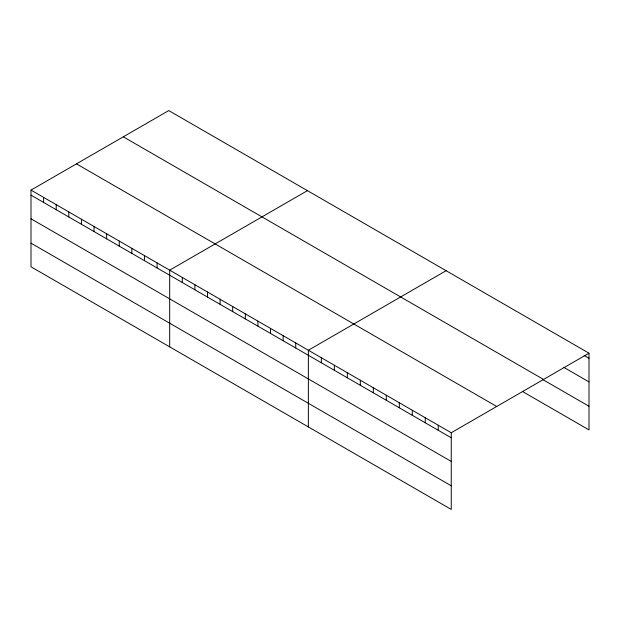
<?xml version="1.0" encoding="UTF-8"?>
<svg xmlns="http://www.w3.org/2000/svg" width="620" height="620" viewBox="0 0 620 620"><rect width="100%" height="100%" fill="white"/><g stroke="black" fill="none" stroke-linecap="round" stroke-linejoin="round"><path stroke-width="0.93" d="M31 190.108L451.244 432.737L451.244 509.423L31 266.801L31 190.108L168.756 110.577L589 353.199L589 429.893L522.428 391.46M307.435 190.642L169.679 270.173L169.679 346.867M446.113 270.708L308.365 350.238L308.365 426.932M451.244 432.737L589 353.199M584.125 355.438L589 358.252M563.836 367.365L589 381.897M123.295 136.819L543.538 379.448M542.725 379.533L589 406.255M76.462 163.858L496.705 406.488M31 195.161L451.244 437.782M31 218.798L451.244 461.427M31 243.156L451.244 485.786M438.255 425.235L438.255 430.288M425.266 417.733L425.266 422.786M412.277 410.239L412.277 415.284M399.288 402.736L399.288 407.789M386.299 395.235L386.299 400.288M373.31 387.74L373.31 392.786M360.321 380.238L360.321 385.291M347.332 372.736L347.332 377.789M334.343 365.242L334.343 370.287M321.354 357.74L321.354 362.793M295.755 342.961L295.755 348.014M283.146 335.683L283.146 340.737M270.537 328.406L270.537 333.452M257.935 321.121L257.935 326.174M245.326 313.844L245.326 318.897M232.717 306.567L232.717 311.62M220.108 299.29L220.108 304.342M207.506 292.012L207.506 297.058M194.897 284.727L194.897 289.78M182.288 277.45L182.288 282.503M157.077 262.896L157.077 267.949M144.468 255.618L144.468 260.663M131.858 248.333L131.858 253.386M119.249 241.056L119.249 246.109M106.648 233.779L106.648 238.832M94.038 226.501L94.038 231.554M81.429 219.224L81.429 224.269M68.82 211.939L68.82 216.992M56.219 204.662L56.219 209.715M43.609 197.385L43.609 202.438"/></g></svg>
